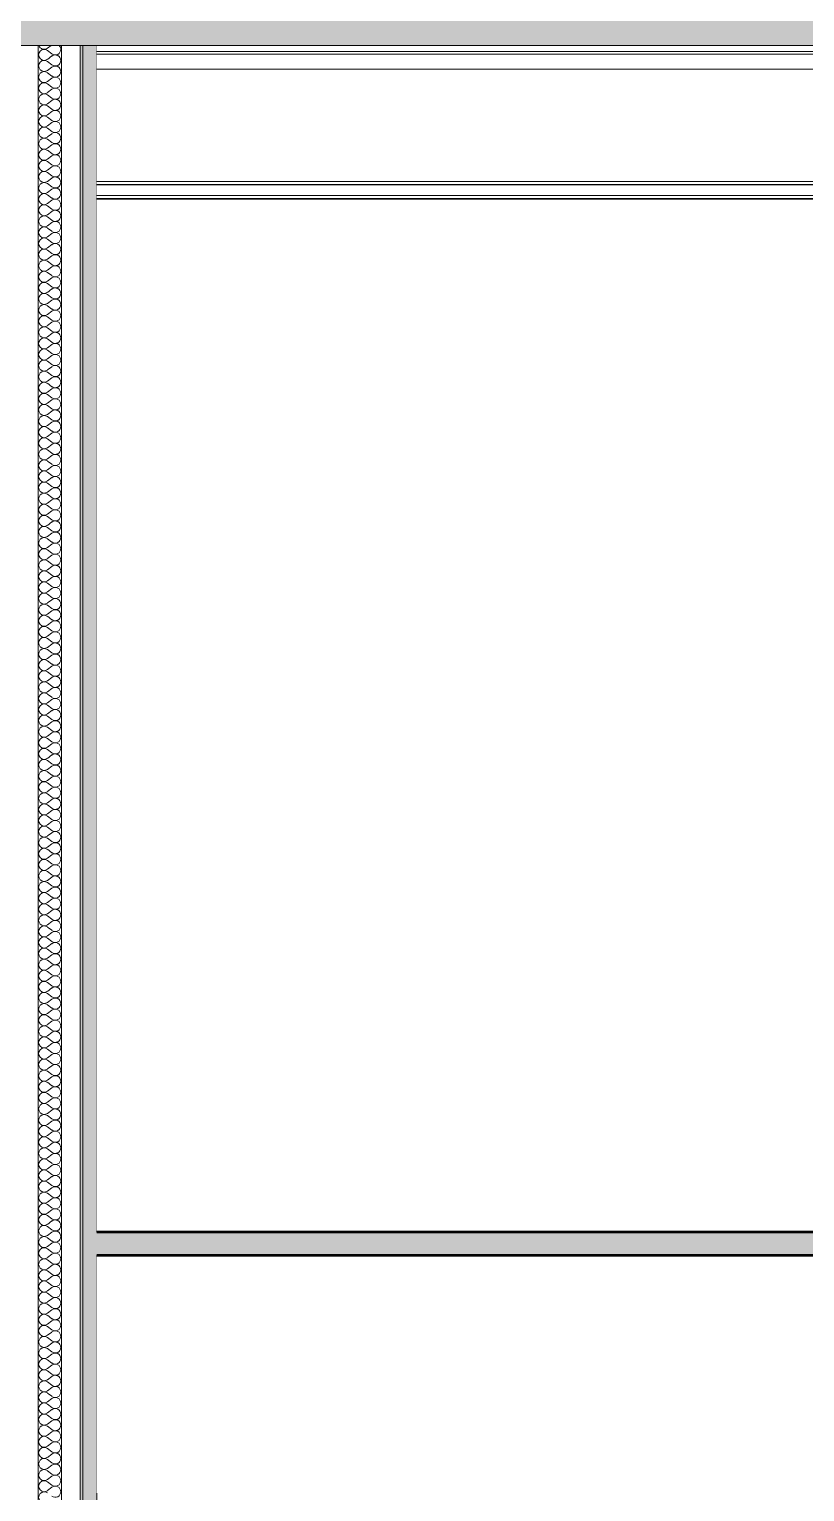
# Model space of a CAD drawing. Header units: millimetres. Extents: x -48147 to 1414029, y -496296 to 18123.
# Drawn here: x 1400434 to 1401267, y -476365 to -474796 of the extents above; entities that cross this region are included whole.
import ezdxf

# ---------------------------------------------------------------- set-up
doc = ezdxf.new("R2010")
doc.units = ezdxf.units.MM
doc.header["$MEASUREMENT"] = 0
doc.linetypes.add('Wipeout_Contour', pattern=[1000, 0, -1000])
for name, color, linetype in [('New_A-20-M_Ceiling', 7, 'Continuous'), ('New_A-20-M_Roof', 7, 'Continuous'), ('New_A-25-M_Wall_Int', 7, 'Continuous'), ('S-280-M_STRUCT_FRAME.IFC Import', 7, 'Continuous')]:
    doc.layers.add(name, color=color, linetype=linetype)
for name, color, linetype, lineweight, true_color in [('New_A-20-M_Ceiling_Pen_No__107', 7, 'Continuous', 15, 0xa6a6a6), ('New_A-20-M_Ceiling_Pen_No__29', 7, 'Continuous', 50, 0x2a2a2a), ('New_A-20-M_Roof_Pen_No__81', 7, 'Continuous', 20, 0x6a6a6a), ('New_A-25-M_Wall_Int_Pen_No__107', 7, 'Continuous', 15, 0xa6a6a6)]:
    doc.layers.add(name, color=color, linetype=linetype, lineweight=lineweight, true_color=true_color)
for name, color, linetype, lineweight in [('New_A-20-M_Roof_Pen_No__4', 7, 'Continuous', 20), ('New_A-25-M_Wall_Int_Pen_No__1', 7, 'Continuous', 13), ('S-280-M_STRUCT_FRAME.IFC Import_Pen_No__90', 8, 'Continuous', 20)]:
    doc.layers.add(name, color=color, linetype=linetype, lineweight=lineweight)

# ---------------------------------------------------------------- blocks, each defined once
blk = doc.blocks.new('*X197', base_point=(1372879, -490836.7))
at = {"layer": 'New_A-25-M_Wall_Int_Pen_No__107', "linetype": 'Continuous'}
for p, q in [((1400454, -474816.5), (1400457.8, -474813.6)), ((1400454, -474818.9), (1400458.7, -474822.4)), ((1400454, -474828.4), (1400458.7, -474824.8)), ((1400454, -474830.8), (1400458.7, -474834.4)), ((1400454, -474840.3), (1400458.7, -474836.7)), ((1400454, -474842.7), (1400458.7, -474846.3)), ((1400454, -474852.2), (1400458.7, -474848.6)), ((1400454, -474854.6), (1400458.7, -474858.2)), ((1400454, -474864.1), (1400458.7, -474860.5)), ((1400454, -474866.5), (1400458.7, -474870.1)), ((1400454, -474876), (1400458.7, -474872.4)), ((1400454, -474878.4), (1400458.7, -474882)), ((1400454, -474887.9), (1400458.7, -474884.4)), ((1400454, -474890.3), (1400458.7, -474893.9)), ((1400454, -474899.8), (1400458.7, -474896.3)), ((1400454, -474902.2), (1400458.7, -474905.8)), ((1400454, -474911.7), (1400458.7, -474908.2)), ((1400454, -474914.1), (1400458.7, -474917.7)), ((1400454, -474923.6), (1400458.7, -474920.1)), ((1400454, -474926), (1400458.7, -474929.6)), ((1400454, -474935.5), (1400458.7, -474932)), ((1400454, -474937.9), (1400458.7, -474941.5)), ((1400454, -474947.4), (1400458.7, -474943.9)), ((1400454, -474949.8), (1400458.7, -474953.4)), ((1400454, -474959.4), (1400458.7, -474955.8)), ((1400454, -474961.7), (1400458.7, -474965.3)), ((1400454, -474971.3), (1400458.7, -474967.7)), ((1400454, -474973.6), (1400458.7, -474977.2)), ((1400454, -474983.2), (1400458.7, -474979.6)), ((1400454, -474985.5), (1400458.7, -474989.1)), ((1400454, -474995.1), (1400458.7, -474991.5)), ((1400454, -474997.4), (1400458.7, -475001)), ((1400454, -475007), (1400458.7, -475003.4)), ((1400454, -475009.4), (1400458.7, -475012.9)), ((1400454, -475018.9), (1400458.7, -475015.3)), ((1400454, -475021.3), (1400458.7, -475024.8)), ((1400454, -475030.8), (1400458.7, -475027.2)), ((1400454, -475033.2), (1400458.7, -475036.7)), ((1400454, -475042.7), (1400458.7, -475039.1)), ((1400454, -475045.1), (1400458.7, -475048.6)), ((1400454, -475054.6), (1400458.7, -475051)), ((1400454, -475057), (1400458.7, -475060.5)), ((1400454, -475066.5), (1400458.7, -475062.9)), ((1400454, -475068.9), (1400458.7, -475072.4)), ((1400454, -475078.4), (1400458.7, -475074.8)), ((1400454, -475080.8), (1400458.7, -475084.4)), ((1400454, -475090.3), (1400458.7, -475086.7)), ((1400454, -475092.7), (1400458.7, -475096.3)), ((1400454, -475102.2), (1400458.7, -475098.6)), ((1400454, -475104.6), (1400458.7, -475108.2)), ((1400454, -475114.1), (1400458.7, -475110.5)), ((1400454, -475116.5), (1400458.7, -475120.1)), ((1400454, -475126), (1400458.7, -475122.4)), ((1400454, -475128.4), (1400458.7, -475132)), ((1400454, -475137.9), (1400458.7, -475134.4)), ((1400454, -475140.3), (1400458.7, -475143.9)), ((1400454, -475149.8), (1400458.7, -475146.3)), ((1400454, -475152.2), (1400458.7, -475155.8)), ((1400454, -475161.7), (1400458.7, -475158.2)), ((1400454, -475164.1), (1400458.7, -475167.7)), ((1400454, -475173.6), (1400458.7, -475170.1)), ((1400454, -475176), (1400458.7, -475179.6)), ((1400454, -475185.5), (1400458.7, -475182)), ((1400454, -475187.9), (1400458.7, -475191.5)), ((1400454, -475197.4), (1400458.7, -475193.9)), ((1400454, -475199.8), (1400458.7, -475203.4)), ((1400454, -475209.4), (1400458.7, -475205.8)), ((1400454, -475211.7), (1400458.7, -475215.3)), ((1400454, -475221.3), (1400458.7, -475217.7)), ((1400454, -475223.6), (1400458.7, -475227.2)), ((1400454, -475233.2), (1400458.7, -475229.6)), ((1400454, -475235.5), (1400458.7, -475239.1)), ((1400454, -475245.1), (1400458.7, -475241.5)), ((1400454, -475247.4), (1400458.7, -475251)), ((1400454, -475257), (1400458.7, -475253.4)), ((1400454, -475259.4), (1400458.7, -475262.9)), ((1400454, -475268.9), (1400458.7, -475265.3)), ((1400454, -475271.3), (1400458.7, -475274.8)), ((1400454, -475280.8), (1400458.7, -475277.2)), ((1400454, -475283.2), (1400458.7, -475286.7)), ((1400454, -475292.7), (1400458.7, -475289.1)), ((1400454, -475295.1), (1400458.7, -475298.6)), ((1400454, -475304.6), (1400458.7, -475301)), ((1400454, -475307), (1400458.7, -475310.5)), ((1400454, -475316.5), (1400458.7, -475312.9)), ((1400454, -475318.9), (1400458.7, -475322.4)), ((1400454, -475328.4), (1400458.7, -475324.8)), ((1400454, -475330.8), (1400458.7, -475334.4)), ((1400454, -475340.3), (1400458.7, -475336.7)), ((1400454, -475342.7), (1400458.7, -475346.3)), ((1400454, -475352.2), (1400458.7, -475348.6)), ((1400454, -475354.6), (1400458.7, -475358.2)), ((1400454, -475364.1), (1400458.7, -475360.5)), ((1400454, -475366.5), (1400458.7, -475370.1)), ((1400454, -475376), (1400458.7, -475372.4)), ((1400454, -475378.4), (1400458.7, -475382)), ((1400454, -475387.9), (1400458.7, -475384.4)), ((1400454, -475390.3), (1400458.7, -475393.9)), ((1400454, -475399.8), (1400458.7, -475396.3)), ((1400454, -475402.2), (1400458.7, -475405.8)), ((1400454, -475411.7), (1400458.7, -475408.2)), ((1400454, -475414.1), (1400458.7, -475417.7)), ((1400454, -475423.6), (1400458.7, -475420.1)), ((1400454, -475426), (1400458.7, -475429.6)), ((1400454, -475435.5), (1400458.7, -475432)), ((1400454, -475437.9), (1400458.7, -475441.5)), ((1400454, -475447.4), (1400458.7, -475443.9)), ((1400454, -475449.8), (1400458.7, -475453.4)), ((1400454, -475459.4), (1400458.7, -475455.8)), ((1400454, -475461.7), (1400458.7, -475465.3)), ((1400454, -475471.3), (1400458.7, -475467.7)), ((1400454, -475473.6), (1400458.7, -475477.2)), ((1400454, -475483.2), (1400458.7, -475479.6)), ((1400454, -475485.5), (1400458.7, -475489.1)), ((1400454, -475495.1), (1400458.7, -475491.5)), ((1400454, -475497.4), (1400458.7, -475501)), ((1400454, -475507), (1400458.7, -475503.4)), ((1400454, -475509.4), (1400458.7, -475512.9)), ((1400454, -475518.9), (1400458.7, -475515.3)), ((1400454, -475521.3), (1400458.7, -475524.8)), ((1400454, -475530.8), (1400458.7, -475527.2)), ((1400454, -475533.2), (1400458.7, -475536.7)), ((1400454, -475542.7), (1400458.7, -475539.1)), ((1400454, -475545.1), (1400458.7, -475548.6)), ((1400454, -475554.6), (1400458.7, -475551)), ((1400454, -475557), (1400458.7, -475560.5)), ((1400454, -475566.5), (1400458.7, -475562.9)), ((1400454, -475568.9), (1400458.7, -475572.4)), ((1400454, -475578.4), (1400458.7, -475574.8)), ((1400454, -475580.8), (1400458.7, -475584.4)), ((1400454, -475590.3), (1400458.7, -475586.7)), ((1400454, -475592.7), (1400458.7, -475596.3)), ((1400454, -475602.2), (1400458.7, -475598.6)), ((1400454, -475604.6), (1400458.7, -475608.2)), ((1400454, -475614.1), (1400458.7, -475610.5)), ((1400454, -475616.5), (1400458.7, -475620.1)), ((1400454, -475626), (1400458.7, -475622.4)), ((1400454, -475628.4), (1400458.7, -475632)), ((1400454, -475637.9), (1400458.7, -475634.4)), ((1400454, -475640.3), (1400458.7, -475643.9)), ((1400454, -475649.8), (1400458.7, -475646.3)), ((1400454, -475652.2), (1400458.7, -475655.8)), ((1400454, -475661.7), (1400458.7, -475658.2)), ((1400454, -475664.1), (1400458.7, -475667.7)), ((1400454, -475673.6), (1400458.7, -475670.1)), ((1400454, -475676), (1400458.7, -475679.6)), ((1400454, -475685.5), (1400458.7, -475682)), ((1400454, -475687.9), (1400458.7, -475691.5)), ((1400454, -475697.4), (1400458.7, -475693.9)), ((1400454, -475699.8), (1400458.7, -475703.4)), ((1400454, -475709.4), (1400458.7, -475705.8)), ((1400454, -475711.7), (1400458.7, -475715.3)), ((1400454, -475721.3), (1400458.7, -475717.7)), ((1400454, -475723.6), (1400458.7, -475727.2)), ((1400454, -475733.2), (1400458.7, -475729.6)), ((1400454, -475735.5), (1400458.7, -475739.1)), ((1400454, -475745.1), (1400458.7, -475741.5)), ((1400454, -475747.4), (1400458.7, -475751)), ((1400454, -475757), (1400458.7, -475753.4)), ((1400454, -475759.4), (1400458.7, -475762.9)), ((1400454, -475768.9), (1400458.7, -475765.3)), ((1400454, -475771.3), (1400458.7, -475774.8)), ((1400454, -475780.8), (1400458.7, -475777.2)), ((1400454, -475783.2), (1400458.7, -475786.7)), ((1400454, -475792.7), (1400458.7, -475789.1)), ((1400454, -475795.1), (1400458.7, -475798.6)), ((1400454, -475804.6), (1400458.7, -475801)), ((1400454, -475807), (1400458.7, -475810.5)), ((1400454, -475816.5), (1400458.7, -475812.9)), ((1400454, -475818.9), (1400458.7, -475822.4)), ((1400454, -475828.4), (1400458.7, -475824.8)), ((1400454, -475830.8), (1400458.7, -475834.4)), ((1400454, -475840.3), (1400458.7, -475836.7)), ((1400454, -475842.7), (1400458.7, -475846.3)), ((1400454, -475852.2), (1400458.7, -475848.6)), ((1400454, -475854.6), (1400458.7, -475858.2)), ((1400454, -475864.1), (1400458.7, -475860.5)), ((1400454, -475866.5), (1400458.7, -475870.1)), ((1400454, -475876), (1400458.7, -475872.4)), ((1400454, -475878.4), (1400458.7, -475882)), ((1400454, -475887.9), (1400458.7, -475884.4)), ((1400454, -475890.3), (1400458.7, -475893.9)), ((1400454, -475899.8), (1400458.7, -475896.3)), ((1400454, -475902.2), (1400458.7, -475905.8)), ((1400454, -475911.7), (1400458.7, -475908.2)), ((1400454, -475914.1), (1400458.7, -475917.7)), ((1400454, -475923.6), (1400458.7, -475920.1)), ((1400454, -475926), (1400458.7, -475929.6)), ((1400454, -475935.5), (1400458.7, -475932)), ((1400454, -475937.9), (1400458.7, -475941.5)), ((1400454, -475947.4), (1400458.7, -475943.9)), ((1400454, -475949.8), (1400458.7, -475953.4)), ((1400454, -475959.4), (1400458.7, -475955.8)), ((1400454, -475961.7), (1400458.7, -475965.3)), ((1400454, -475971.3), (1400458.7, -475967.7)), ((1400454, -475973.6), (1400458.7, -475977.2)), ((1400454, -475983.2), (1400458.7, -475979.6)), ((1400454, -475985.5), (1400458.7, -475989.1)), ((1400454, -475995.1), (1400458.7, -475991.5)), ((1400454, -475997.4), (1400458.7, -476001)), ((1400454, -476007), (1400458.7, -476003.4)), ((1400454, -476009.4), (1400458.7, -476012.9)), ((1400454, -476018.9), (1400458.7, -476015.3)), ((1400454, -476021.3), (1400458.7, -476024.8)), ((1400454, -476030.8), (1400458.7, -476027.2)), ((1400454, -476033.2), (1400458.7, -476036.7)), ((1400454, -476042.7), (1400458.7, -476039.1)), ((1400454, -476045.1), (1400458.7, -476048.6)), ((1400454, -476054.6), (1400458.7, -476051)), ((1400454, -476057), (1400458.7, -476060.5)), ((1400454, -476066.5), (1400458.7, -476062.9)), ((1400454, -476068.9), (1400458.7, -476072.4)), ((1400454, -476078.4), (1400458.7, -476074.8)), ((1400454, -476080.8), (1400458.7, -476084.4)), ((1400454, -476090.3), (1400458.7, -476086.7)), ((1400454, -476092.7), (1400458.7, -476096.3)), ((1400454, -476102.2), (1400458.7, -476098.6)), ((1400454, -476104.6), (1400458.7, -476108.2)), ((1400454, -476114.1), (1400458.7, -476110.5)), ((1400454, -476116.5), (1400458.7, -476120.1)), ((1400454, -476126), (1400458.7, -476122.4)), ((1400454, -476128.4), (1400458.7, -476132)), ((1400454, -476137.9), (1400458.7, -476134.4)), ((1400454, -476140.3), (1400458.7, -476143.9)), ((1400454, -476149.8), (1400458.7, -476146.3)), ((1400454, -476152.2), (1400458.7, -476155.8)), ((1400454, -476161.7), (1400458.7, -476158.2)), ((1400454, -476164.1), (1400458.7, -476167.7)), ((1400454, -476173.6), (1400458.7, -476170.1)), ((1400454, -476176), (1400458.7, -476179.6)), ((1400454, -476185.5), (1400458.7, -476182)), ((1400454, -476187.9), (1400458.7, -476191.5)), ((1400454, -476197.4), (1400458.7, -476193.9)), ((1400454, -476199.8), (1400458.7, -476203.4)), ((1400454, -476209.4), (1400458.7, -476205.8)), ((1400454, -476211.7), (1400458.7, -476215.3)), ((1400454, -476221.3), (1400458.7, -476217.7)), ((1400454, -476223.6), (1400458.7, -476227.2)), ((1400454, -476233.2), (1400458.7, -476229.6)), ((1400454, -476235.5), (1400458.7, -476239.1)), ((1400454, -476245.1), (1400458.7, -476241.5)), ((1400454, -476247.4), (1400458.7, -476251)), ((1400454, -476257), (1400458.7, -476253.4)), ((1400454, -476259.4), (1400458.7, -476262.9)), ((1400454, -476268.9), (1400458.7, -476265.3)), ((1400454, -476271.3), (1400458.7, -476274.8)), ((1400454, -476280.8), (1400458.7, -476277.2)), ((1400454, -476283.2), (1400458.7, -476286.7)), ((1400454, -476292.7), (1400458.7, -476289.1)), ((1400454, -476295.1), (1400458.7, -476298.6)), ((1400454, -476304.6), (1400458.7, -476301)), ((1400454, -476307), (1400458.7, -476310.5)), ((1400454, -476316.5), (1400458.7, -476312.9)), ((1400454, -476318.9), (1400458.7, -476322.4)), ((1400454, -476328.4), (1400458.7, -476324.8)), ((1400454, -476330.8), (1400458.7, -476334.4)), ((1400454, -476340.3), (1400458.7, -476336.7)), ((1400454, -476342.7), (1400458.7, -476346.3)), ((1400454, -476352.2), (1400458.7, -476348.6)), ((1400454, -476354.6), (1400458.7, -476358.2)), ((1400454, -476364.1), (1400458.7, -476360.5))]:
    blk.add_line(p, q, dxfattribs=at)
for centre, start, end in [((1400450.4, -474823.6), 53.1301, 306.8699), ((1400450.4, -474811.7), 198.3757, 306.8699), ((1400462.3, -474817.7), 233.1301, 0), ((1400462.3, -474817.7), 0, 43.2163), ((1400450.4, -474835.5), 53.1301, 306.8699), ((1400462.3, -474829.6), 0, 126.8699), ((1400462.3, -474829.6), 233.1301, 0), ((1400462.3, -474841.5), 0, 126.8699), ((1400450.4, -474847.4), 53.1301, 306.8699), ((1400450.4, -474859.4), 53.1301, 306.8699), ((1400462.3, -474841.5), 233.1301, 0), ((1400462.3, -474853.4), 0, 126.8699), ((1400462.3, -474853.4), 233.1301, 0), ((1400450.4, -474871.3), 53.1301, 306.8699), ((1400462.3, -474865.3), 0, 126.8699), ((1400462.3, -474865.3), 233.1301, 0), ((1400450.4, -474883.2), 53.1301, 306.8699), ((1400462.3, -474877.2), 0, 126.8699), ((1400462.3, -474877.2), 233.1301, 0), ((1400462.3, -474889.1), 0, 126.8699), ((1400450.4, -474895.1), 53.1301, 306.8699), ((1400450.4, -474907), 53.1301, 306.8699), ((1400462.3, -474889.1), 233.1301, 0), ((1400462.3, -474901), 0, 126.8699), ((1400462.3, -474901), 233.1301, 0), ((1400450.4, -474918.9), 53.1301, 306.8699), ((1400462.3, -474912.9), 0, 126.8699), ((1400462.3, -474912.9), 233.1301, 0), ((1400450.4, -474930.8), 53.1301, 306.8699), ((1400462.3, -474924.8), 0, 126.8699), ((1400462.3, -474924.8), 233.1301, 0), ((1400462.3, -474936.7), 0, 126.8699), ((1400450.4, -474942.7), 53.1301, 306.8699), ((1400450.4, -474954.6), 53.1301, 306.8699), ((1400462.3, -474936.7), 233.1301, 0), ((1400462.3, -474948.6), 0, 126.8699), ((1400462.3, -474948.6), 233.1301, 0), ((1400450.4, -474966.5), 53.1301, 306.8699), ((1400462.3, -474960.5), 0, 126.8699), ((1400462.3, -474960.5), 233.1301, 0), ((1400450.4, -474978.4), 53.1301, 306.8699), ((1400462.3, -474972.4), 0, 126.8699), ((1400462.3, -474972.4), 233.1301, 0), ((1400462.3, -474984.4), 0, 126.8699), ((1400450.4, -474990.3), 53.1301, 306.8699), ((1400462.3, -474984.4), 233.1301, 0), ((1400462.3, -474996.3), 0, 126.8699), ((1400450.4, -475002.2), 53.1301, 306.8699), ((1400450.4, -475014.1), 53.1301, 306.8699), ((1400462.3, -474996.3), 233.1301, 0), ((1400462.3, -475008.2), 0, 126.8699), ((1400462.3, -475008.2), 233.1301, 0), ((1400450.4, -475026), 53.1301, 306.8699), ((1400462.3, -475020.1), 0, 126.8699), ((1400462.3, -475020.1), 233.1301, 0), ((1400462.3, -475032), 0, 126.8699), ((1400450.4, -475037.9), 53.1301, 306.8699), ((1400462.3, -475032), 233.1301, 0), ((1400462.3, -475043.9), 0, 126.8699), ((1400450.4, -475049.8), 53.1301, 306.8699), ((1400450.4, -475061.7), 53.1301, 306.8699), ((1400462.3, -475043.9), 233.1301, 0), ((1400462.3, -475055.8), 0, 126.8699), ((1400462.3, -475055.8), 233.1301, 0), ((1400450.4, -475073.6), 53.1301, 306.8699), ((1400462.3, -475067.7), 0, 126.8699), ((1400462.3, -475067.7), 233.1301, 0), ((1400462.3, -475079.6), 0, 126.8699), ((1400450.4, -475085.5), 53.1301, 306.8699), ((1400462.3, -475079.6), 233.1301, 0), ((1400462.3, -475091.5), 0, 126.8699), ((1400450.4, -475097.4), 53.1301, 306.8699), ((1400450.4, -475109.4), 53.1301, 306.8699), ((1400462.3, -475091.5), 233.1301, 0), ((1400462.3, -475103.4), 0, 126.8699), ((1400462.3, -475103.4), 233.1301, 0), ((1400450.4, -475121.3), 53.1301, 306.8699), ((1400462.3, -475115.3), 0, 126.8699), ((1400462.3, -475115.3), 233.1301, 0), ((1400462.3, -475127.2), 0, 126.8699), ((1400450.4, -475133.2), 53.1301, 306.8699), ((1400462.3, -475127.2), 233.1301, 0), ((1400462.3, -475139.1), 0, 126.8699), ((1400450.4, -475145.1), 53.1301, 306.8699), ((1400450.4, -475157), 53.1301, 306.8699), ((1400462.3, -475139.1), 233.1301, 0), ((1400462.3, -475151), 0, 126.8699), ((1400462.3, -475151), 233.1301, 0), ((1400450.4, -475168.9), 53.1301, 306.8699), ((1400462.3, -475162.9), 0, 126.8699), ((1400462.3, -475162.9), 233.1301, 0), ((1400450.4, -475180.8), 53.1301, 306.8699), ((1400462.3, -475174.8), 0, 126.8699), ((1400462.3, -475174.8), 233.1301, 0), ((1400462.3, -475186.7), 0, 126.8699), ((1400450.4, -475192.7), 53.1301, 306.8699), ((1400450.4, -475204.6), 53.1301, 306.8699), ((1400462.3, -475186.7), 233.1301, 0), ((1400462.3, -475198.6), 0, 126.8699), ((1400462.3, -475198.6), 233.1301, 0), ((1400450.4, -475216.5), 53.1301, 306.8699), ((1400462.3, -475210.5), 0, 126.8699), ((1400462.3, -475210.5), 233.1301, 0), ((1400450.4, -475228.4), 53.1301, 306.8699), ((1400462.3, -475222.4), 0, 126.8699), ((1400462.3, -475222.4), 233.1301, 0), ((1400462.3, -475234.4), 0, 126.8699), ((1400450.4, -475240.3), 53.1301, 306.8699), ((1400450.4, -475252.2), 53.1301, 306.8699), ((1400462.3, -475234.4), 233.1301, 0), ((1400462.3, -475246.3), 0, 126.8699), ((1400462.3, -475246.3), 233.1301, 0), ((1400450.4, -475264.1), 53.1301, 306.8699), ((1400462.3, -475258.2), 0, 126.8699), ((1400462.3, -475258.2), 233.1301, 0), ((1400450.4, -475276), 53.1301, 306.8699), ((1400462.3, -475270.1), 0, 126.8699), ((1400462.3, -475270.1), 233.1301, 0), ((1400462.3, -475282), 0, 126.8699), ((1400450.4, -475287.9), 53.1301, 306.8699), ((1400450.4, -475299.8), 53.1301, 306.8699), ((1400462.3, -475282), 233.1301, 0), ((1400462.3, -475293.9), 0, 126.8699), ((1400462.3, -475293.9), 233.1301, 0), ((1400450.4, -475311.7), 53.1301, 306.8699), ((1400462.3, -475305.8), 0, 126.8699), ((1400462.3, -475305.8), 233.1301, 0), ((1400450.4, -475323.6), 53.1301, 306.8699), ((1400462.3, -475317.7), 0, 126.8699), ((1400462.3, -475317.7), 233.1301, 0), ((1400462.3, -475329.6), 0, 126.8699), ((1400450.4, -475335.5), 53.1301, 306.8699), ((1400462.3, -475329.6), 233.1301, 0), ((1400462.3, -475341.5), 0, 126.8699), ((1400450.4, -475347.4), 53.1301, 306.8699), ((1400450.4, -475359.4), 53.1301, 306.8699), ((1400462.3, -475341.5), 233.1301, 0), ((1400462.3, -475353.4), 0, 126.8699), ((1400462.3, -475353.4), 233.1301, 0), ((1400450.4, -475371.3), 53.1301, 306.8699), ((1400462.3, -475365.3), 0, 126.8699), ((1400462.3, -475365.3), 233.1301, 0), ((1400462.3, -475377.2), 0, 126.8699), ((1400450.4, -475383.2), 53.1301, 306.8699), ((1400462.3, -475377.2), 233.1301, 0), ((1400462.3, -475389.1), 0, 126.8699), ((1400450.4, -475395.1), 53.1301, 306.8699), ((1400450.4, -475407), 53.1301, 306.8699), ((1400462.3, -475389.1), 233.1301, 0), ((1400462.3, -475401), 0, 126.8699), ((1400462.3, -475401), 233.1301, 0), ((1400450.4, -475418.9), 53.1301, 306.8699), ((1400462.3, -475412.9), 0, 126.8699), ((1400462.3, -475412.9), 233.1301, 0), ((1400462.3, -475424.8), 0, 126.8699), ((1400450.4, -475430.8), 53.1301, 306.8699), ((1400462.3, -475424.8), 233.1301, 0), ((1400462.3, -475436.7), 0, 126.8699), ((1400450.4, -475442.7), 53.1301, 306.8699), ((1400450.4, -475454.6), 53.1301, 306.8699), ((1400462.3, -475436.7), 233.1301, 0), ((1400462.3, -475448.6), 0, 126.8699), ((1400462.3, -475448.6), 233.1301, 0), ((1400450.4, -475466.5), 53.1301, 306.8699), ((1400462.3, -475460.5), 0, 126.8699), ((1400462.3, -475460.5), 233.1301, 0), ((1400462.3, -475472.4), 0, 126.8699), ((1400450.4, -475478.4), 53.1301, 306.8699), ((1400462.3, -475472.4), 233.1301, 0), ((1400462.3, -475484.4), 0, 126.8699), ((1400450.4, -475490.3), 53.1301, 306.8699), ((1400450.4, -475502.2), 53.1301, 306.8699), ((1400462.3, -475484.4), 233.1301, 0), ((1400462.3, -475496.3), 0, 126.8699), ((1400462.3, -475496.3), 233.1301, 0), ((1400450.4, -475514.1), 53.1301, 306.8699), ((1400462.3, -475508.2), 0, 126.8699), ((1400462.3, -475508.2), 233.1301, 0), ((1400450.4, -475526), 53.1301, 306.8699), ((1400462.3, -475520.1), 0, 126.8699), ((1400462.3, -475520.1), 233.1301, 0), ((1400462.3, -475532), 0, 126.8699), ((1400450.4, -475537.9), 53.1301, 306.8699), ((1400450.4, -475549.8), 53.1301, 306.8699), ((1400462.3, -475532), 233.1301, 0), ((1400462.3, -475543.9), 0, 126.8699), ((1400462.3, -475543.9), 233.1301, 0), ((1400450.4, -475561.7), 53.1301, 306.8699), ((1400462.3, -475555.8), 0, 126.8699), ((1400462.3, -475555.8), 233.1301, 0), ((1400450.4, -475573.6), 53.1301, 306.8699), ((1400462.3, -475567.7), 0, 126.8699), ((1400462.3, -475567.7), 233.1301, 0), ((1400462.3, -475579.6), 0, 126.8699), ((1400450.4, -475585.5), 53.1301, 306.8699), ((1400450.4, -475597.4), 53.1301, 306.8699), ((1400462.3, -475579.6), 233.1301, 0), ((1400462.3, -475591.5), 0, 126.8699), ((1400462.3, -475591.5), 233.1301, 0), ((1400450.4, -475609.4), 53.1301, 306.8699), ((1400462.3, -475603.4), 0, 126.8699), ((1400462.3, -475603.4), 233.1301, 0), ((1400450.4, -475621.3), 53.1301, 306.8699), ((1400462.3, -475615.3), 0, 126.8699), ((1400462.3, -475615.3), 233.1301, 0), ((1400462.3, -475627.2), 0, 126.8699), ((1400450.4, -475633.2), 53.1301, 306.8699), ((1400450.4, -475645.1), 53.1301, 306.8699), ((1400462.3, -475627.2), 233.1301, 0), ((1400462.3, -475639.1), 0, 126.8699), ((1400462.3, -475639.1), 233.1301, 0), ((1400450.4, -475657), 53.1301, 306.8699), ((1400462.3, -475651), 0, 126.8699), ((1400462.3, -475651), 233.1301, 0), ((1400450.4, -475668.9), 53.1301, 306.8699), ((1400462.3, -475662.9), 0, 126.8699), ((1400462.3, -475662.9), 233.1301, 0), ((1400462.3, -475674.8), 0, 126.8699), ((1400450.4, -475680.8), 53.1301, 306.8699), ((1400462.3, -475674.8), 233.1301, 0), ((1400462.3, -475686.7), 0, 126.8699), ((1400450.4, -475692.7), 53.1301, 306.8699), ((1400450.4, -475704.6), 53.1301, 306.8699), ((1400462.3, -475686.7), 233.1301, 0), ((1400462.3, -475698.6), 0, 126.8699), ((1400462.3, -475698.6), 233.1301, 0), ((1400450.4, -475716.5), 53.1301, 306.8699), ((1400462.3, -475710.5), 0, 126.8699), ((1400462.3, -475710.5), 233.1301, 0), ((1400462.3, -475722.4), 0, 126.8699), ((1400450.4, -475728.4), 53.1301, 306.8699), ((1400462.3, -475722.4), 233.1301, 0), ((1400462.3, -475734.4), 0, 126.8699), ((1400450.4, -475740.3), 53.1301, 306.8699), ((1400450.4, -475752.2), 53.1301, 306.8699), ((1400462.3, -475734.4), 233.1301, 0), ((1400462.3, -475746.3), 0, 126.8699), ((1400462.3, -475746.3), 233.1301, 0), ((1400450.4, -475764.1), 53.1301, 306.8699), ((1400462.3, -475758.2), 0, 126.8699), ((1400462.3, -475758.2), 233.1301, 0), ((1400462.3, -475770.1), 0, 126.8699), ((1400450.4, -475776), 53.1301, 306.8699), ((1400462.3, -475770.1), 233.1301, 0), ((1400462.3, -475782), 0, 126.8699), ((1400450.4, -475787.9), 53.1301, 306.8699), ((1400450.4, -475799.8), 53.1301, 306.8699), ((1400462.3, -475782), 233.1301, 0), ((1400462.3, -475793.9), 0, 126.8699), ((1400462.3, -475793.9), 233.1301, 0), ((1400450.4, -475811.7), 53.1301, 306.8699), ((1400462.3, -475805.8), 0, 126.8699), ((1400462.3, -475805.8), 233.1301, 0), ((1400462.3, -475817.7), 0, 126.8699), ((1400450.4, -475823.6), 53.1301, 306.8699), ((1400462.3, -475817.7), 233.1301, 0), ((1400462.3, -475829.6), 0, 126.8699), ((1400450.4, -475835.5), 53.1301, 306.8699), ((1400450.4, -475847.4), 53.1301, 306.8699), ((1400462.3, -475829.6), 233.1301, 0), ((1400462.3, -475841.5), 0, 126.8699), ((1400462.3, -475841.5), 233.1301, 0), ((1400450.4, -475859.4), 53.1301, 306.8699), ((1400462.3, -475853.4), 0, 126.8699), ((1400462.3, -475853.4), 233.1301, 0), ((1400450.4, -475871.3), 53.1301, 306.8699), ((1400462.3, -475865.3), 0, 126.8699), ((1400462.3, -475865.3), 233.1301, 0), ((1400462.3, -475877.2), 0, 126.8699), ((1400450.4, -475883.2), 53.1301, 306.8699), ((1400450.4, -475895.1), 53.1301, 306.8699), ((1400462.3, -475877.2), 233.1301, 0), ((1400462.3, -475889.1), 0, 126.8699), ((1400462.3, -475889.1), 233.1301, 0), ((1400450.4, -475907), 53.1301, 306.8699), ((1400462.3, -475901), 0, 126.8699), ((1400462.3, -475901), 233.1301, 0), ((1400450.4, -475918.9), 53.1301, 306.8699), ((1400462.3, -475912.9), 0, 126.8699), ((1400462.3, -475912.9), 233.1301, 0), ((1400462.3, -475924.8), 0, 126.8699), ((1400450.4, -475930.8), 53.1301, 306.8699), ((1400450.4, -475942.7), 53.1301, 306.8699), ((1400462.3, -475924.8), 233.1301, 0), ((1400462.3, -475936.7), 0, 126.8699), ((1400462.3, -475936.7), 233.1301, 0), ((1400450.4, -475954.6), 53.1301, 306.8699), ((1400462.3, -475948.6), 0, 126.8699), ((1400462.3, -475948.6), 233.1301, 0), ((1400450.4, -475966.5), 53.1301, 306.8699), ((1400462.3, -475960.5), 0, 126.8699), ((1400462.3, -475960.5), 233.1301, 0), ((1400462.3, -475972.4), 0, 126.8699), ((1400450.4, -475978.4), 53.1301, 306.8699), ((1400450.4, -475990.3), 53.1301, 306.8699), ((1400462.3, -475972.4), 233.1301, 0), ((1400462.3, -475984.4), 0, 126.8699), ((1400462.3, -475984.4), 233.1301, 0), ((1400450.4, -476002.2), 53.1301, 306.8699), ((1400462.3, -475996.3), 0, 126.8699), ((1400462.3, -475996.3), 233.1301, 0), ((1400450.4, -476014.1), 53.1301, 306.8699), ((1400462.3, -476008.2), 0, 126.8699), ((1400462.3, -476008.2), 233.1301, 0), ((1400462.3, -476020.1), 0, 126.8699), ((1400450.4, -476026), 53.1301, 306.8699), ((1400462.3, -476020.1), 233.1301, 0), ((1400462.3, -476032), 0, 126.8699), ((1400450.4, -476037.9), 53.1301, 306.8699), ((1400450.4, -476049.8), 53.1301, 306.8699), ((1400462.3, -476032), 233.1301, 0), ((1400462.3, -476043.9), 0, 126.8699), ((1400462.3, -476043.9), 233.1301, 0), ((1400450.4, -476061.7), 53.1301, 306.8699), ((1400462.3, -476055.8), 0, 126.8699), ((1400462.3, -476055.8), 233.1301, 0), ((1400462.3, -476067.7), 0, 126.8699), ((1400450.4, -476073.6), 53.1301, 306.8699), ((1400462.3, -476067.7), 233.1301, 0), ((1400462.3, -476079.6), 0, 126.8699), ((1400450.4, -476085.5), 53.1301, 306.8699), ((1400450.4, -476097.4), 53.1301, 306.8699), ((1400462.3, -476079.6), 233.1301, 0), ((1400462.3, -476091.5), 0, 126.8699), ((1400462.3, -476091.5), 233.1301, 0), ((1400450.4, -476109.4), 53.1301, 306.8699), ((1400462.3, -476103.4), 0, 126.8699), ((1400462.3, -476103.4), 233.1301, 0), ((1400462.3, -476115.3), 0, 126.8699), ((1400450.4, -476121.3), 53.1301, 306.8699), ((1400462.3, -476115.3), 233.1301, 0), ((1400462.3, -476127.2), 0, 126.8699), ((1400450.4, -476133.2), 53.1301, 306.8699), ((1400450.4, -476145.1), 53.1301, 306.8699), ((1400462.3, -476127.2), 233.1301, 0), ((1400462.3, -476139.1), 0, 126.8699), ((1400462.3, -476139.1), 233.1301, 0), ((1400450.4, -476157), 53.1301, 306.8699), ((1400462.3, -476151), 0, 126.8699), ((1400462.3, -476151), 233.1301, 0), ((1400462.3, -476162.9), 0, 126.8699), ((1400450.4, -476168.9), 53.1301, 306.8699), ((1400462.3, -476162.9), 233.1301, 0), ((1400462.3, -476174.8), 0, 126.8699), ((1400450.4, -476180.8), 53.1301, 306.8699), ((1400450.4, -476192.7), 53.1301, 306.8699), ((1400462.3, -476174.8), 233.1301, 0), ((1400462.3, -476186.7), 0, 126.8699), ((1400462.3, -476186.7), 233.1301, 0), ((1400450.4, -476204.6), 53.1301, 306.8699), ((1400462.3, -476198.6), 0, 126.8699), ((1400462.3, -476198.6), 233.1301, 0), ((1400450.4, -476216.5), 53.1301, 306.8699), ((1400462.3, -476210.5), 0, 126.8699), ((1400462.3, -476210.5), 233.1301, 0), ((1400462.3, -476222.4), 0, 126.8699), ((1400450.4, -476228.4), 53.1301, 306.8699), ((1400450.4, -476240.3), 53.1301, 306.8699), ((1400462.3, -476222.4), 233.1301, 0), ((1400462.3, -476234.4), 0, 126.8699), ((1400462.3, -476234.4), 233.1301, 0), ((1400450.4, -476252.2), 53.1301, 306.8699), ((1400462.3, -476246.3), 0, 126.8699), ((1400462.3, -476246.3), 233.1301, 0), ((1400450.4, -476264.1), 53.1301, 306.8699), ((1400462.3, -476258.2), 0, 126.8699), ((1400462.3, -476258.2), 233.1301, 0), ((1400462.3, -476270.1), 0, 126.8699), ((1400450.4, -476276), 53.1301, 306.8699), ((1400450.4, -476287.9), 53.1301, 306.8699), ((1400462.3, -476270.1), 233.1301, 0), ((1400462.3, -476282), 0, 126.8699), ((1400462.3, -476282), 233.1301, 0), ((1400450.4, -476299.8), 53.1301, 306.8699), ((1400462.3, -476293.9), 0, 126.8699), ((1400462.3, -476293.9), 233.1301, 0), ((1400450.4, -476311.7), 53.1301, 306.8699), ((1400462.3, -476305.8), 0, 126.8699), ((1400462.3, -476305.8), 233.1301, 0), ((1400462.3, -476317.7), 0, 126.8699), ((1400450.4, -476323.6), 53.1301, 306.8699), ((1400450.4, -476335.5), 53.1301, 306.8699), ((1400462.3, -476317.7), 233.1301, 0), ((1400462.3, -476329.6), 0, 126.8699), ((1400462.3, -476329.6), 233.1301, 0), ((1400450.4, -476347.4), 53.1301, 306.8699), ((1400462.3, -476341.5), 0, 126.8699), ((1400462.3, -476341.5), 233.1301, 0), ((1400450.4, -476359.4), 53.1301, 306.8699), ((1400462.3, -476353.4), 0, 126.8699), ((1400462.3, -476353.4), 233.1301, 0), ((1400462.3, -476365.3), 0, 126.8699), ((1400450.4, -476371.3), 53.1301, 306.8699), ((1400462.3, -476365.3), 233.1301, 0)]:
    blk.add_arc(centre, 5.95, start, end, dxfattribs=at)
blk = doc.blocks.new('Section Elem_173_2', base_point=(1372879, -490836.7))
at = {"layer": 'New_A-25-M_Wall_Int_Pen_No__107', "linetype": 'Continuous', "lineweight": 0, "true_color": 0x535353}
blk.add_hatch(color=251, dxfattribs=at).paths.add_polyline_path([(1400488.9, -478686.7), (1400491.9, -478686.7), (1400491.9, -474813.6), (1400488.9, -474813.6)])
at = {"layer": 'New_A-25-M_Wall_Int_Pen_No__107', "linetype": 'Continuous'}
blk.add_hatch(color=256, dxfattribs=at).paths.add_polyline_path([(1400491.9, -478686.7), (1400506.9, -478686.7), (1400506.9, -474813.6), (1400491.9, -474813.6)])
at = {"layer": 'New_A-25-M_Wall_Int_Pen_No__1', "linetype": 'Continuous'}
for p, q in [((1400506.9, -474813.6), (1400506.9, -476086.7)), ((1400506.9, -476111.7), (1400506.9, -478686.7))]:
    blk.add_line(p, q, dxfattribs=at)
at = {"color": 254, "linetype": 'Wipeout_Contour', "lineweight": 0, "ltscale": 5917614.514335641}
blk.add_wipeout([(1400468.9, -478686.7), (1400488.9, -478686.7), (1400488.9, -474813.6), (1400468.9, -474813.6)], dxfattribs=at).dxf.layer = 'New_A-25-M_Wall_Int'
at = {"layer": 'New_A-25-M_Wall_Int_Pen_No__1', "linetype": 'Continuous'}
for p, q in [((1400488.9, -474813.6), (1400488.9, -478686.7)), ((1400491.9, -474813.6), (1400491.9, -478686.7))]:
    blk.add_line(p, q, dxfattribs=at)
at = {"color": 254, "linetype": 'Wipeout_Contour', "lineweight": 0, "ltscale": 5917529.315815013}
blk.add_wipeout([(1400443.9, -478686.7), (1400468.9, -478686.7), (1400468.9, -474813.6), (1400443.9, -474813.6)], dxfattribs=at).dxf.layer = 'New_A-25-M_Wall_Int'
at = {"layer": 'New_A-25-M_Wall_Int_Pen_No__1', "linetype": 'Continuous'}
blk.add_line((1400468.9, -474813.6), (1400468.9, -478686.7), dxfattribs=at)
at = {"layer": 'New_A-25-M_Wall_Int'}
blk.add_blockref('*X197', (1372879, -490836.7), dxfattribs=at)
at = {"color": 254, "linetype": 'Wipeout_Contour', "lineweight": 0, "ltscale": 5917446.010713064}
blk.add_wipeout([(1400424.9, -478686.7), (1400443.9, -478686.7), (1400443.9, -474813.6), (1400424.9, -474813.6)], dxfattribs=at).dxf.layer = 'New_A-25-M_Wall_Int'
at = {"layer": 'New_A-25-M_Wall_Int_Pen_No__1', "linetype": 'Continuous'}
blk.add_line((1400443.9, -474813.6), (1400443.9, -478686.7), dxfattribs=at)
blk = doc.blocks.new('Section Elem_195_2', base_point=(1372879, -490836.7))
at = {"color": 254, "linetype": 'Wipeout_Contour', "lineweight": 0, "ltscale": 5917587.771117803}
blk.add_wipeout([(1400506.9, -474978.3), (1400506.9, -476086.7), (1401266.8, -476086.7), (1401266.8, -474978.3)], dxfattribs=at).dxf.layer = 'New_A-25-M_Wall_Int'
at = {"color": 254, "linetype": 'Wipeout_Contour', "lineweight": 0, "ltscale": 115446099.1114904}
blk.add_wipeout([(1401266.8, -476111.7), (1400506.9, -476111.7), (1400506.9, -476366.7), (1400856.8, -476366.7), (1400856.8, -476367.7), (1400876.8, -476367.7), (1400876.8, -476936.7), (1400886.8, -476936.7), (1400890.7, -476937.2), (1400894.3, -476938.7), (1400897.4, -476941.1), (1400899.8, -476944.2), (1400901.3, -476947.9), (1400901.8, -476951.7), (1400901.8, -477021.7), (1400901.3, -477025.6), (1400899.8, -477029.2), (1400897.4, -477032.3), (1400894.3, -477034.7), (1400890.7, -477036.2), (1400886.8, -477036.7), (1400876.8, -477036.7), (1400876.8, -477086.7), (1400506.9, -477086.7), (1400506.9, -477124.7), (1400806.7, -477124.7), (1400806.7, -477415.7), (1400686.7, -477415.7), (1400686.7, -477675), (1400728.9, -477650.4), (1400760.4, -477641.7), (1400790.8, -477641.7), (1400797.1, -477644.4), (1400799.8, -477650.7), (1400799.8, -477666.7), (1400779.8, -477666.7), (1400779.8, -477661.7), (1400763.1, -477661.7), (1400736.7, -477669), (1400686.7, -477698.1), (1400686.7, -477706.7), (1400971.8, -477706.7), (1400971.8, -477771.7), (1400984.3, -477771.7), (1400984.3, -477769.7), (1400989.3, -477769.7), (1400989.3, -477771.7), (1401016.8, -477771.7), (1401016.8, -477769.7), (1401021.8, -477769.7), (1401021.8, -477771.7), (1401076.8, -477771.7), (1401076.8, -477776.7), (1401106.8, -477776.7), (1401106.8, -477816.7), (1401036.8, -477816.7), (1401036.8, -477817.7), (1401056.8, -477817.7), (1401056.8, -477946.7), (1401036.8, -477946.7), (1401036.8, -477947.7), (1401056.8, -477947.7), (1401056.8, -478046.7), (1401066.8, -478046.7), (1401072.5, -478047.9), (1401077.4, -478051.1), (1401080.7, -478056), (1401081.8, -478061.7), (1401081.8, -478131.7), (1401080.7, -478137.5), (1401077.4, -478142.3), (1401072.5, -478145.6), (1401066.8, -478146.7), (1401056.8, -478146.7), (1401056.8, -478536.7), (1401036.8, -478536.7), (1401036.8, -478686.7), (1401266.8, -478686.7)], dxfattribs=at).dxf.layer = 'New_A-25-M_Wall_Int'
blk = doc.blocks.new('Section Elem_346_2', base_point=(1372879, -490836.7))
at = {"layer": 'New_A-20-M_Ceiling_Pen_No__107', "linetype": 'Continuous'}
blk.add_hatch(color=256, dxfattribs=at).paths.add_polyline_path([(1400506.9, -476086.7), (1400506.9, -476111.7), (1404762.6, -476111.7), (1404762.6, -476086.7)])
at = {"layer": 'New_A-20-M_Ceiling_Pen_No__29', "linetype": 'Continuous'}
for p, q in [((1404747.6, -476086.7), (1400506.9, -476086.7)), ((1404747.6, -476111.7), (1400506.9, -476111.7))]:
    blk.add_line(p, q, dxfattribs=at)
blk = doc.blocks.new('Section Elem_359_2', base_point=(1372879, -490836.7))
at = {"color": 254, "linetype": 'Wipeout_Contour', "lineweight": 0, "ltscale": 8892188.536487801}
blk.add_wipeout([(1400506.9, -474813.6), (1400506.9, -474819.9), (1405582.4, -474819.9), (1405582.4, -474850.2), (1405632.6, -474850.2), (1405632.6, -474813.6)], dxfattribs=at).dxf.layer = 'New_A-20-M_Roof'
at = {"layer": 'New_A-20-M_Roof_Pen_No__81', "linetype": 'Continuous', "lineweight": 0, "true_color": 0x353535}
blk.add_hatch(color=250, dxfattribs=at).paths.add_polyline_path([(1374607.4, -474813.6), (1405702.4, -474813.6), (1405702.4, -474778.6), (1374607.4, -474778.6)])
at = {"layer": 'New_A-20-M_Roof_Pen_No__4', "linetype": 'Continuous'}
blk.add_line((1405632.6, -474813.6), (1400506.9, -474813.6), dxfattribs=at)
at = {"layer": 'New_A-20-M_Roof_Pen_No__4', "linetype": 'Continuous', "flags": 128}
blk.add_lwpolyline([(1400506.9, -474813.6), (1400491.9, -474813.6), (1400488.9, -474813.6), (1400468.9, -474813.6), (1400443.9, -474813.6), (1400424.9, -474813.6), (1400421.9, -474813.6), (1400406.9, -474813.6)], dxfattribs=at)
blk = doc.blocks.new('Section Elem_602_2', base_point=(1372879, -490836.7))
at = {"color": 254, "linetype": 'Wipeout_Contour', "lineweight": 0, "ltscale": 5919611.09789824}
blk.add_wipeout([(1400506.9, -474977.7), (1400506.9, -474978.3), (1402711.3, -474978.3), (1402711.3, -474977.7)], dxfattribs=at).dxf.layer = 'S-280-M_STRUCT_FRAME.IFC Import'
at = {"color": 254, "linetype": 'Wipeout_Contour', "lineweight": 0, "ltscale": 5919610.086052936}
blk.add_wipeout([(1400506.9, -474976.7), (1400506.9, -474977.7), (1402711.3, -474977.7), (1402711.3, -474976.7)], dxfattribs=at).dxf.layer = 'S-280-M_STRUCT_FRAME.IFC Import'
at = {"color": 254, "linetype": 'Wipeout_Contour', "lineweight": 0, "ltscale": 5919608.006282698}
blk.add_wipeout([(1400506.9, -474976.7), (1402711.3, -474976.7), (1402711.3, -474974.4), (1400506.9, -474974.4)], dxfattribs=at).dxf.layer = 'S-280-M_STRUCT_FRAME.IFC Import'
at = {"color": 254, "linetype": 'Wipeout_Contour', "lineweight": 0, "ltscale": 5919599.339085815}
blk.add_wipeout([(1400506.9, -474963.2), (1400506.9, -474974.4), (1402711.3, -474974.4), (1402711.3, -474963.2)], dxfattribs=at).dxf.layer = 'S-280-M_STRUCT_FRAME.IFC Import'
at = {"layer": 'S-280-M_STRUCT_FRAME.IFC Import_Pen_No__90', "linetype": 'Continuous'}
for p, q in [((1402711.3, -474974.4), (1400506.9, -474974.4)), ((1402711.3, -474977.7), (1400506.9, -474977.7)), ((1402711.3, -474978.3), (1400506.9, -474978.3))]:
    blk.add_line(p, q, dxfattribs=at)
blk = doc.blocks.new('Section Elem_603_2', base_point=(1372879, -490836.7))
at = {"color": 254, "linetype": 'Wipeout_Contour', "lineweight": 0, "ltscale": 5921069.820861042}
blk.add_wipeout([(1401266.8, -474992.7), (1401266.8, -474993.3), (1402711.3, -474993.3), (1402711.3, -474992.7)], dxfattribs=at).dxf.layer = 'S-280-M_STRUCT_FRAME.IFC Import'
blk = doc.blocks.new('Section Elem_608_2', base_point=(1372879, -490836.7))
at = {"color": 254, "linetype": 'Wipeout_Contour', "lineweight": 0, "ltscale": 5925031.072926329}
blk.add_wipeout([(1400506.9, -474962.6), (1400506.9, -474963.2), (1405582.4, -474963.2), (1405582.4, -474962.6)], dxfattribs=at).dxf.layer = 'S-280-M_STRUCT_FRAME.IFC Import'
at = {"color": 254, "linetype": 'Wipeout_Contour', "lineweight": 0, "ltscale": 5925030.062024307}
blk.add_wipeout([(1400506.9, -474961.6), (1400506.9, -474962.6), (1405582.4, -474962.6), (1405582.4, -474961.6)], dxfattribs=at).dxf.layer = 'S-280-M_STRUCT_FRAME.IFC Import'
at = {"color": 254, "linetype": 'Wipeout_Contour', "lineweight": 0, "ltscale": 5925027.984279064}
blk.add_wipeout([(1400506.9, -474959.3), (1400506.9, -474961.6), (1405582.4, -474961.6), (1405582.4, -474959.3)], dxfattribs=at).dxf.layer = 'S-280-M_STRUCT_FRAME.IFC Import'
at = {"color": 254, "linetype": 'Wipeout_Contour', "lineweight": 0, "ltscale": 5924949.255953449}
blk.add_wipeout([(1405582.4, -474838.8), (1400506.9, -474838.8), (1400506.9, -474959.3), (1405582.4, -474959.3)], dxfattribs=at).dxf.layer = 'S-280-M_STRUCT_FRAME.IFC Import'
at = {"layer": 'S-280-M_STRUCT_FRAME.IFC Import_Pen_No__90', "linetype": 'Continuous'}
for p, q in [((1405582.4, -474959.3), (1400506.9, -474959.3)), ((1405582.4, -474962.6), (1400506.9, -474962.6)), ((1405582.4, -474963.2), (1400506.9, -474963.2))]:
    blk.add_line(p, q, dxfattribs=at)
at = {"color": 254, "linetype": 'Wipeout_Contour', "lineweight": 0, "ltscale": 5924861.830973451}
blk.add_wipeout([(1400506.9, -474823), (1400506.9, -474838.8), (1405582.4, -474838.8), (1405582.4, -474823)], dxfattribs=at).dxf.layer = 'S-280-M_STRUCT_FRAME.IFC Import'
at = {"layer": 'S-280-M_STRUCT_FRAME.IFC Import_Pen_No__90', "linetype": 'Continuous'}
blk.add_line((1405582.4, -474838.8), (1400506.9, -474838.8), dxfattribs=at)
blk.add_line((1405582.4, -474838.8), (1400506.9, -474838.8), dxfattribs=at)
at = {"color": 254, "linetype": 'Wipeout_Contour', "lineweight": 0, "ltscale": 5924850.258743926}
blk.add_wipeout([(1400506.9, -474820.8), (1400506.9, -474823), (1405582.4, -474823), (1405582.4, -474820.8)], dxfattribs=at).dxf.layer = 'S-280-M_STRUCT_FRAME.IFC Import'
at = {"color": 254, "linetype": 'Wipeout_Contour', "lineweight": 0, "ltscale": 5924848.233151723}
blk.add_wipeout([(1400506.9, -474819.9), (1400506.9, -474820.8), (1405582.4, -474820.8), (1405582.4, -474819.9)], dxfattribs=at).dxf.layer = 'S-280-M_STRUCT_FRAME.IFC Import'
at = {"layer": 'S-280-M_STRUCT_FRAME.IFC Import_Pen_No__90', "linetype": 'Continuous'}
for p, q in [((1405582.4, -474819.9), (1400506.9, -474819.9)), ((1405582.4, -474823), (1400506.9, -474823))]:
    blk.add_line(p, q, dxfattribs=at)

msp = doc.modelspace()

# ---------------------------------------------------------------- block references
at = {"layer": 'New_A-25-M_Wall_Int'}
msp.add_blockref('Section Elem_173_2', (1372879, -490836.7), dxfattribs=at)

# ---------------------------------------------------------------- next in the draw order: block references
at = {"layer": 'New_A-20-M_Roof'}
msp.add_blockref('Section Elem_359_2', (1372879, -490836.7), dxfattribs=at)
at = {"layer": 'New_A-25-M_Wall_Int'}
msp.add_blockref('Section Elem_195_2', (1372879, -490836.7), dxfattribs=at)

# ---------------------------------------------------------------- next in the draw order: block references
at = {"layer": 'New_A-20-M_Ceiling'}
msp.add_blockref('Section Elem_346_2', (1372879, -490836.7), dxfattribs=at)
at = {"layer": 'S-280-M_STRUCT_FRAME.IFC Import'}
msp.add_blockref('Section Elem_602_2', (1372879, -490836.7), dxfattribs=at)

# ---------------------------------------------------------------- next in the draw order: block references
msp.add_blockref('Section Elem_603_2', (1372879, -490836.7), dxfattribs=at)

# ---------------------------------------------------------------- next in the draw order: block references
msp.add_blockref('Section Elem_608_2', (1372879, -490836.7), dxfattribs=at)

doc.saveas('drawing.dxf')
